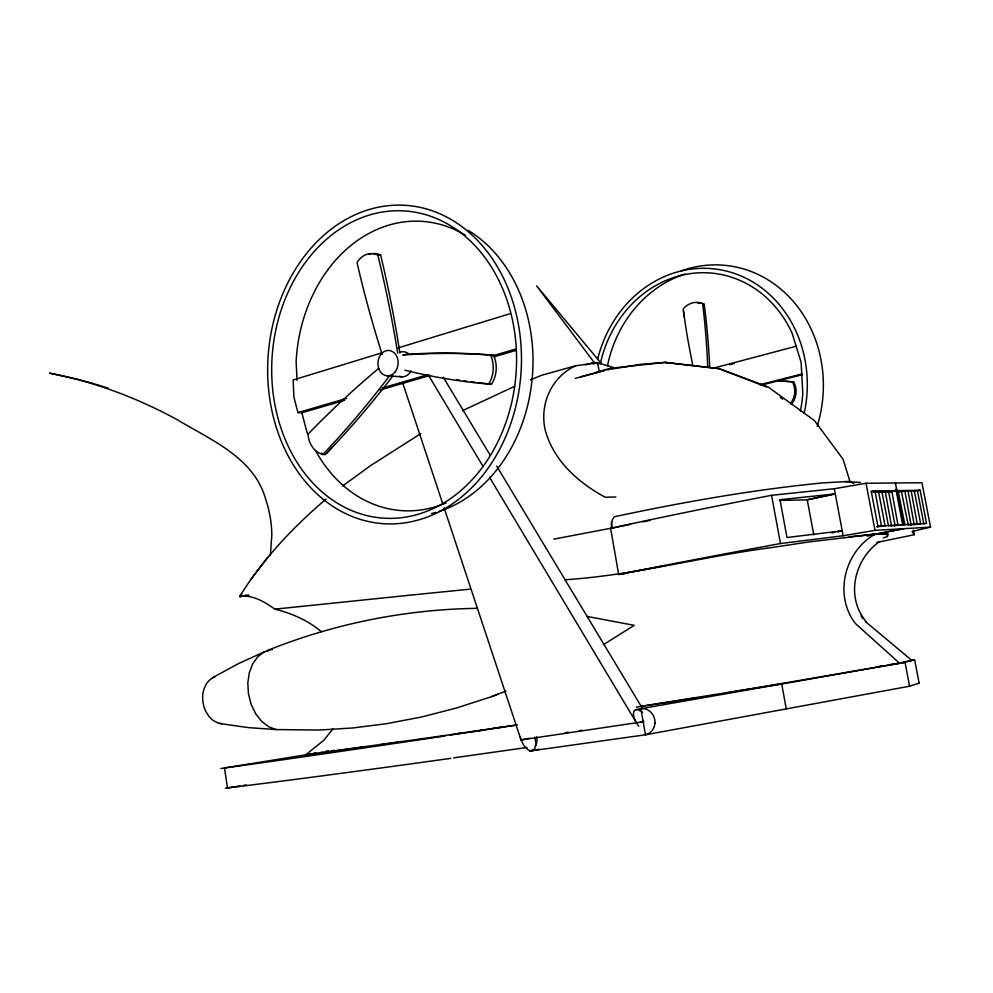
<?xml version="1.0" encoding="UTF-8"?>
<svg xmlns="http://www.w3.org/2000/svg" width="993" height="993" viewBox="0 0 993 993"><rect width="100%" height="100%" fill="white"/><g stroke="black" fill="none" stroke-linecap="round" stroke-linejoin="round"><path stroke-width="1.49" d="M901.234 491.212L904.822 490.803L904.002 491.15M914.168 524.527L907.999 490.741L904.424 491.15M911.015 524.701L904.822 490.803M910.742 491.026L913.982 490.827M444.107 507.82L521.04 739.922L524.006 745.867L528.015 749.827A12.487 6.827 68.6 0 0 534.855 748.374L535.86 743.397L534.755 737.154M923.8 523.857L917.383 490.579L913.858 490.976M914.454 524.428L910.891 524.825M887.32 536.568L887.581 534.308L874.15 534.296L812.262 541.52M887.68 533.601L887.531 536.468L883.187 537.97M270.369 555.583L271.834 534.743A89.469 66.097 88 0 0 265.913 499.976C254.307 457.165 210.566 439.998 176.27 419.145C136.624 397.734 93.963 381.635 49.65 373.169L78.72 379.549M917.296 524.354L911.152 490.691L907.59 491.088M535.624 746.153L536.58 743.298A12.475 8.676 81.5 0 0 536.692 736.868M247.406 595.837L239.71 596.445C262.102 560.251 291.495 528.797 323.656 501.117L326.027 499.218M332.841 728.974L323.855 740.269L305.745 754.829L264.212 761.557A223.425 3.066 -9.4 0 1 224.468 767.912L227.496 787.871A223.648 5.164 -9.4 0 0 240.455 785.86M267.7 557.495L250.521 579.838M248.486 595.738L239.71 596.445L241.733 594.099M378.842 368.279A1336.193 1095.726 43.1 0 0 308.041 434.164A23.298 19.637 -84 0 0 322.824 454.446L325.22 454.67L332.171 447.396A816.482 569.932 -74.6 0 0 392.794 376.049M326.486 453.342L332.171 447.396M322.824 454.446L324.09 453.156A816.954 569.684 -74.7 0 0 389.206 376.26M879.103 541.905C856.661 557.805 847.029 590.326 861.254 614.717M342.597 485.949L370.6 465.618L420.833 433.581M269.86 650.204L264.088 651.967L257.708 656.77L252.644 663.883L249.255 672.844L247.816 683.01L248.424 693.685L251.043 704.087L255.499 713.47L261.469 721.179L268.495 726.665L276.091 729.57L319.336 730.029L352.652 727.981L386.649 723.674L421.218 717.07L456.271 708.071L491.672 696.627L505.934 691.041M887.804 534.209L875.044 534.222C844.385 551.376 833.487 595.539 855.594 623.691L899.534 663.212L911.859 660.419L866.132 622.152M614.766 367.906L597.55 362.73L575.679 365.772C551.276 376.93 539.187 404.722 545.331 430.577C553.759 460.938 578.348 482.672 605.147 497.22L615.883 497.021M603.434 644.631L634.266 625.342L586.813 616.38M212.539 677.673L238.767 663.473L264.088 651.967M462.502 410.68L514.585 386.351M214.749 676.99C207.922 679.398 204.136 686.324 202.994 693.126A22.02 14.982 80.8 0 0 205.725 711.261L208.84 716.276L212.75 720.161L217.182 722.631A27.829 18.904 80.7 0 0 221.811 723.549M881.474 526.327L875.118 491.336L873.542 491.895M888.45 525.856L881.846 491.212L879.314 491.982L885.173 491.15L891.491 525.781M271.312 649.757L272.405 649.546M885.185 491.225L882.64 491.92L888.487 491.088L895.053 525.434L894.221 525.744M898.044 525.421L891.776 491.038L889.244 491.796L895.016 490.803M898.131 491.113L904.921 524.9M901.346 491.051L908.123 524.726L907.304 524.763M907.999 490.815L907.168 491.101M530.336 379.909L541.793 375.23L575.679 365.772M895.86 663.746L905.045 662.356L909.588 686.213L645.462 734.795L530.039 751.018L532.236 750.137M491.672 696.627L498.449 693.958M910.866 659.65L914.677 659.935L919.133 683.246L908.707 686.411M266.769 650.738C333.462 623.84 405.02 609.342 476.938 608.349M381.846 352.875L293.121 379.996L293.953 397.287L297.937 412.604L301.86 412.765L344.658 400.291M398.119 347.898L510.514 313.552M914.677 659.935L896.48 663.684M297.937 412.604L346.706 398.379M382.156 388.04L428.057 374.646M491.82 356.053L515.541 349.126M380.083 389.988L430.354 375.342M494.03 356.81L516.236 350.343M585.374 364.865L594.112 362.42L600.964 363.041L536.63 285.847L594.112 362.42M593.181 363.947L597.55 362.73L599.412 372.524M598.059 363.848L600.964 363.041M575.307 378.358L604.588 370.476L580.992 376.831M877.551 526.662L878.358 526.352L877.477 526.402M712.229 368.477L796.138 346.247M729.57 364.741L734.063 363.562M759.744 384.738L801.748 374.026M762.065 384.936L802.518 374.634M553.809 539.125A903.642 9.21 -11.2 0 0 610.583 528.288A531.627 30.845 -10.1 0 1 771.561 495.308L834.294 488.717L866.045 483.268L921.963 482.735L930.54 527.109L912.095 531.466L914.268 534.706A761.643 46.448 -9.4 0 1 876.906 542.401M903.345 491.349L899.099 491.609L900.043 491.398M902.302 491.547L903.233 491.349M837.757 531.714L842.213 530.821L786.977 537.498L779.989 499.715L835.262 493.869L807.247 499.814L779.331 500.447M835.262 493.869L807.235 499.752L813.776 534.855M890.386 491.771L896.145 490.679L902.687 524.813L903.394 524.751L895.401 482.983M892.844 491.473L896.865 490.629L896.096 490.679M917.495 490.765L920.126 490.219L926.543 523.485L877.874 526.141L871.209 491.088L920.126 490.219M520.22 736.707L521.04 739.922L643.874 721.65M521.04 739.922L529.269 738.258M595.75 372.499L610.149 368.316L665 362.408L718.845 368.577L768.123 386.985L814.434 420.56L843.082 459.262L849.958 481.419M899.099 491.609L900.154 491.398M831.849 532.869L834.803 532.285M837.769 531.702L842.213 530.821M607.071 369.905L609.565 369.421M866.74 535.835L903.047 528.723M867.87 535.761L904.139 528.661M530.039 751.018L539.075 749.231M564.732 579.775C632.926 575.406 699.146 557.371 766.72 548.223M665.521 565.563L618.676 574.451M899.534 663.212L791.371 682.365L641.751 706.172M905.045 662.356L726.069 693.027M873.654 491.895L881.846 491.212M876.881 526.836L881.759 526.216M630.592 524.316A174.47 11.904 -9.9 0 0 612.098 528.214L610.583 528.288L618.689 574.513A532.831 20.853 -9.9 0 1 780.461 543.531L843.144 535.761L874.994 530.361L930.54 527.109M610.968 369.185L641.044 364.307L665.062 362.408L719.18 368.713L766.621 387.009M874.274 534.371L876.521 534.222M325.356 751.552L328.137 751.093M315.6 753.166L305.807 754.779L423.887 738.507M881.387 526.451L884.242 526.029M894.668 525.719L898.317 525.26M898.764 525.384L902.289 524.813M914.044 524.652L917.594 524.205M917.172 524.478L920.71 524.031L914.28 490.629M871.37 491.758L875.118 491.336M898.032 491.262L901.632 490.852M864.344 535.016L875.503 534.222L872.115 534.507M319.895 752.644L322.799 752.173M325.704 751.713L328.621 751.242M331.525 750.782L334.43 750.323M315.65 753.302L305.745 754.829L317.189 753.339M889.728 664.677L892.794 664.218M879.637 666.241L882.727 665.794M449.953 735.13L516.695 725.089M766.658 548.322L812.398 541.421M473.189 731.655L482.933 730.19M636.376 709.486L781.702 683.966L786.245 708.779M908.769 524.825L911.301 524.54M493.484 728.365L517.341 724.84M892.446 525.719L895.053 525.434M456.966 733.715L500.422 727.348M321.409 631.685C308.041 620.501 291.768 613.277 274.924 609.206C264.833 601.994 252.718 594.484 239.71 596.445L248.995 595.092M420.275 739.015L460.355 733.231M565.402 732.697L568.468 732.251M579.192 730.687L582.258 730.24M640.485 721.774L643.538 721.328M895.847 491.15L898.417 490.914M379.661 744.787L401.768 741.659M527.035 747.481L453.689 757.858M365.871 746.711L329.837 751.651M890.113 525.756L891.764 525.62M274.726 609.168L406.385 595.552A924.831 4.233 -5.4 0 1 469.788 589.184M849.251 536.754L875.044 534.222M246.909 595.279A903.642 9.21 -11.2 0 1 239.71 596.445L247.344 595.726M623.356 574.128L624.125 574.066M844.72 481.63L860.435 482.449M896.617 489.388L895.512 489.4L895.748 490.654M874.188 534.296L880.803 533.986M382.168 354.427A1825.829 1426.531 -29.1 0 1 357.48 264.56L357.033 262.636A23.882 18.482 86.2 0 1 377.812 255.164L380.642 255.027A755.375 465.171 80.4 0 1 399.894 353.061M877.08 492.019L891.503 491.758M404.871 370.19A1263.518 791.247 -62.5 0 0 479.656 383.248L491.461 384.192A24.54 18.966 -87.4 0 0 493.496 355.209L490.542 355.072A1094.758 736.744 64.7 0 0 402.786 355.06L405.789 354.389A1088.08 733.07 64.8 0 1 493.496 355.209M399.894 382.864L403.704 383.112M387.369 375.838L402.091 376.844M891.776 491.038L885.955 491.858L888.487 491.088M276.091 729.57L248.598 727.633L219.478 723.5M491.461 384.192L489.859 384.043A1266.112 794.822 -62.2 0 1 478.291 382.764M665.062 362.408L667.631 362.718M778.264 380.704A830.905 685.207 55.8 0 1 792.389 381.746L793.705 381.957A19.128 18.011 -73.9 0 1 791.297 404.387M80.185 379.959L93.367 383.559M94.844 384.018L108.076 388.114M709.71 367.323A626 465.618 -78.6 0 0 704.223 304.28L702.634 303.61A18.681 16.223 -64.4 0 0 683.209 308.947L684.326 317.189A1130.071 901.57 -17.3 0 0 692.655 364.419M853.881 483.355L848.891 481.431L822.229 482.933C752.905 489.772 684.202 501.899 616.094 516.372A11.804 5.933 77.5 0 0 612.098 528.214L611.75 528.288A11.842 4.58 78.2 0 1 611.353 522.479M642.595 712.217L637.791 709.635L634.403 710.305C631.474 715.692 635.843 721.837 638.772 726.305M780.188 397.237L782.645 399.099M911.015 659.724L911.859 660.419M860.981 614.419L866.318 622.313M861.179 616.119L862.88 618.713M443.288 377.253L490.306 455.427M496.674 466.027L642.496 708.518M428.219 374.833L483.107 466.561M489.475 477.199L636.637 723.152M402.711 382.963L442.642 503.414M918.897 682.514L919.133 683.246M301.86 412.765L306.763 431.595A145.003 115.958 -85.7 0 0 307.904 434.5M913.399 530.2L914.268 534.706M878.495 491.274L885.123 526.042M866.045 483.268L874.994 530.361M834.294 488.717L843.144 535.761M771.561 495.308L780.461 543.531M683.407 310.449L684.326 317.189M297.044 380.232L296.125 361.489A145.003 115.958 -85.7 0 1 465.543 235.279M247.22 595.701A4503.739 1777.892 9.4 0 1 239.71 596.445M490.542 355.072A24.589 18.979 -87.4 0 1 488.494 384.105M475.424 382.417A1266.112 794.822 -62.2 0 1 471.141 381.858M466.871 381.262A1266.112 794.822 -62.2 0 1 464.041 380.853M459.809 380.207A1266.112 794.822 -62.2 0 1 456.991 379.773M323.259 454.037A23.249 19.612 -84 0 1 321.372 453.156M369.173 254.382A23.844 18.47 86.2 0 1 371.059 253.836M372.971 253.55A23.844 18.47 86.2 0 1 380.642 255.027M377.812 255.164A756.17 465.183 80.3 0 1 397.684 353.198M400.675 352.056A12.586 10.042 -85.7 0 1 408.247 353.533M411.114 370.861A12.586 10.042 -85.7 0 1 399.521 376.322M446.291 502.892A145.003 115.958 -85.7 0 1 315.948 451.368M468.212 230.388A150.526 120.389 -85.7 0 1 531.975 380.629A150.526 120.389 -85.7 0 1 438.558 511.606M435.716 512.462A150.526 120.389 -85.7 0 1 431.471 513.58M642.645 521.871A174.47 11.904 -9.9 0 1 650.341 520.344M246.314 784.942A223.648 5.164 -9.4 0 1 243.372 785.401M450.797 758.367A1143.34 21.387 -8.9 0 1 225.337 788.231M445.1 735.974A1142.062 12.735 -9.1 0 1 220.868 768.508M696.937 697.781A203.602 3.637 -9.2 0 1 636.376 707.165M792.389 381.746A19.152 18.035 -74 0 1 791.198 402.624M779.579 381.014A831.749 686.374 55.5 0 1 793.705 381.957M697.533 303.026A18.656 16.211 -64.3 0 1 700.984 303.262M704.223 304.28A18.656 16.211 -64.3 0 0 702.634 303.672A626.707 465.618 -78.5 0 1 707.724 366.851M607.406 366.243A119.868 106.946 -82.6 0 1 685.058 274.018M597.563 359.466A119.93 106.586 -82.8 0 1 727.608 271.387A119.93 106.586 -82.8 0 1 804.156 413.46M600.306 363.786A115.523 102.664 -82.8 0 1 688.596 273.882A115.523 102.664 -82.8 0 1 792.054 333.089L801.103 362.234L802.803 393.302A115.523 102.664 -82.8 0 1 800.383 411.04M681.322 270.853A124.224 110.844 -82.6 0 1 792.848 300.941A124.224 110.844 -82.6 0 1 817.214 426.208M654.946 723.127C654.623 728.502 650.911 733.715 645.462 734.795L640.919 708.803C648.938 707.463 655.579 715.494 654.946 723.127M394.742 372.313A12.71 10.079 -85.8 0 0 391.168 350.951A12.71 10.079 -85.8 0 0 378.122 366.169A12.71 10.079 -85.8 0 0 394.742 372.313M482.313 475.87A159.563 126.719 -85.8 0 0 430.068 210.057A159.563 126.719 -85.8 0 0 271.275 407.626A159.563 126.719 -85.8 0 0 482.313 475.87M478.651 472.171A153.965 122.251 -85.8 0 0 428.579 215.568A153.965 122.251 -85.8 0 0 275.135 405.901A153.965 122.251 -85.8 0 0 478.651 472.171"/></g></svg>
